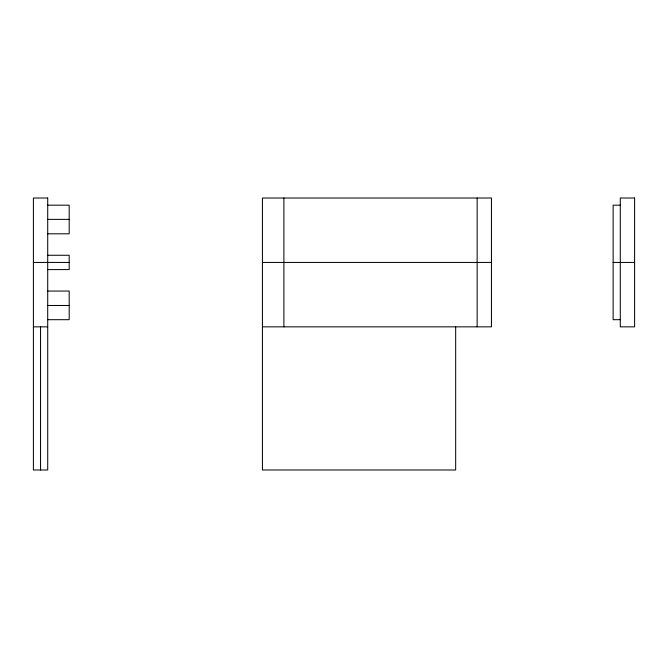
<?xml version="1.0" encoding="UTF-8"?>
<svg xmlns="http://www.w3.org/2000/svg" width="668" height="668" viewBox="0 0 668 668"><rect width="100%" height="100%" fill="white"/><g stroke="black" fill="none" stroke-linecap="round" stroke-linejoin="round"><path stroke-width="1" d="M47.712 205.168L69.188 205.168L69.188 233.8L47.712 233.8M620.288 205.168L613.132 205.168L613.132 319.688L620.288 319.688M47.712 219.38L69.188 219.38M47.712 255.268L69.188 255.268L69.188 269.588L47.712 269.588M33.4 262.432L69.188 262.432M262.432 262.432L491.456 262.432M613.132 262.432L634.6 262.432M47.712 291.056L69.188 291.056L69.188 319.688L47.712 319.688M47.712 305.476L69.188 305.476M33.4 326.844L47.712 326.844M262.432 326.844L491.456 326.844L491.456 198.012L262.432 198.012L262.432 469.988L455.668 469.988L455.668 326.844M477.144 198.012L477.144 326.844M283.9 198.012L283.9 326.844M40.556 326.844L40.556 469.988M47.712 198.012L33.4 198.012L33.4 469.988L47.712 469.988L47.712 198.012M634.6 198.012L620.288 198.012L620.288 326.844L634.6 326.844L634.6 198.012"/></g></svg>
